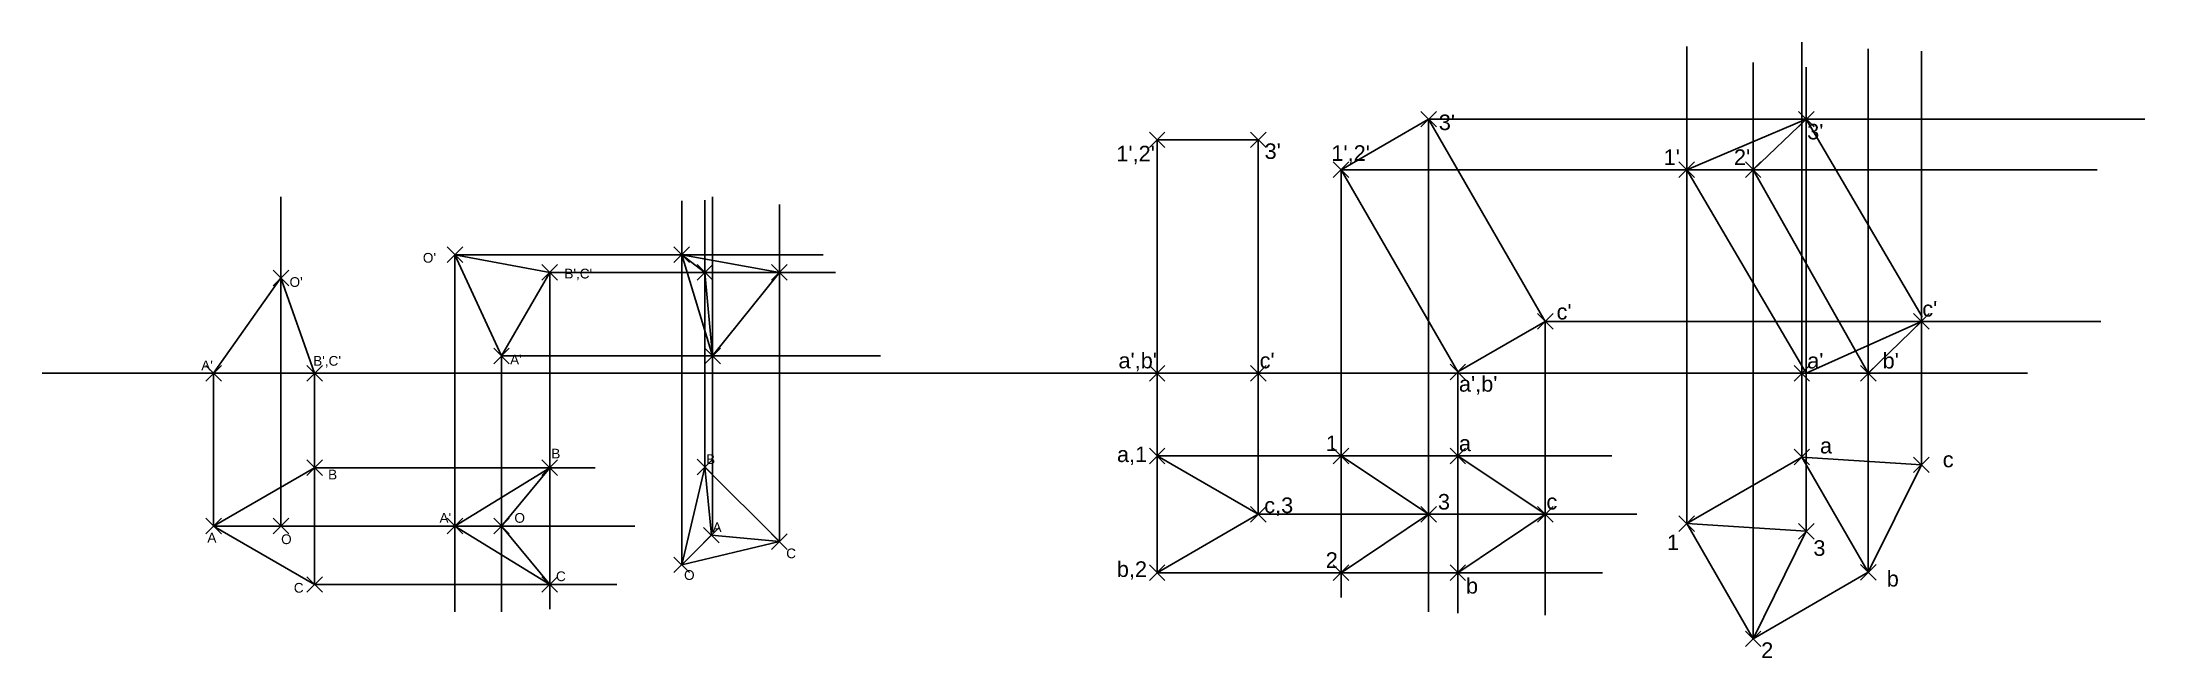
# Model space of a CAD drawing. Header units: millimetres. Extents: x 1508 to 2049, y 1542 to 1700.
import ezdxf

# ---------------------------------------------------------------- set-up
doc = ezdxf.new("R2010")
doc.units = ezdxf.units.MM
doc.header["$PDMODE"] = 3
doc.header["$PDSIZE"] = 2
doc.styles.get("Standard").update_dxf_attribs({"font": 'arial.ttf', "height": 6})
doc.styles.add('style2', font='arial.ttf', dxfattribs={"height": 4})

msp = doc.modelspace()

# ---------------------------------------------------------------- linework, layer by layer
for p, q in [((1930.94, 1576.08), (1930.94, 1698.65)), ((1960.54, 1593.17), (1960.54, 1699.82)), ((1977.63, 1563.57), (1977.63, 1698.07)), ((1948.03, 1546.48), (1948.03, 1694.57)), ((1961.69, 1574.1), (1961.69, 1693.4)), ((1991.28, 1591.18), (1991.28, 1697.49)), ((1864.57, 1680.01), (1864.57, 1553.44)), ((1864.57, 1680.01), (2048.76, 1680.01)), ((1930.94, 1667.02), (1961.69, 1680.01)), ((1842.07, 1667.02), (1842.07, 1557.08)), ((1842.07, 1667.02), (2036.5, 1667.02)), ((1626.19, 1619.16), (1614.21, 1645.16)), ((1614.21, 1645.16), (1638.58, 1640.63)), ((1614.21, 1645.16), (1614.21, 1553.39)), ((1697.64, 1640.63), (1672.52, 1645.16)), ((1672.52, 1645.16), (1680.46, 1619.16)), ((1678.5, 1640.63), (1672.52, 1645.16)), ((1552.15, 1614.71), (1569.47, 1639.2)), ((1552.15, 1614.71), (1569.47, 1639.2)), ((1569.47, 1639.2), (1578.13, 1614.71)), ((1569.47, 1639.2), (1578.13, 1614.71)), ((1638.58, 1640.63), (1626.19, 1619.16)), ((1638.58, 1640.63), (1638.58, 1554.11)), ((1680.46, 1619.16), (1678.5, 1640.63)), ((1678.5, 1640.63), (1697.64, 1640.63)), ((1680.46, 1619.16), (1697.64, 1640.63)), ((1894.57, 1628.05), (1894.57, 1552.53)), ((1894.57, 1628.05), (2037.38, 1628.05)), ((1626.19, 1619.16), (1626.19, 1553.39)), ((1626.19, 1619.16), (1723.64, 1619.16)), ((1508.05, 1614.71), (2018.56, 1614.71)), ((1578.13, 1614.71), (1552.15, 1614.71)), ((1794.78, 1593.47), (1794.78, 1614.71)), ((1820.76, 1578.47), (1820.76, 1614.71)), ((1872.07, 1615.06), (1872.07, 1553.08)), ((1578.13, 1590.44), (1650.25, 1590.44)), ((1614.21, 1575.44), (1638.58, 1590.44)), ((1626.19, 1575.44), (1638.58, 1590.44)), ((1638.58, 1590.44), (1638.58, 1560.44)), ((1638.58, 1590.44), (1638.58, 1560.44)), ((1672.52, 1565.48), (1678.5, 1590.6)), ((1680.16, 1573.12), (1678.5, 1590.6)), ((1678.5, 1590.6), (1697.64, 1571.46)), ((1794.78, 1593.47), (1911.64, 1593.47)), ((1552.15, 1575.44), (1660.51, 1575.44)), ((1638.58, 1560.44), (1614.21, 1575.44)), ((1614.21, 1575.44), (1626.19, 1575.44)), ((1626.19, 1575.44), (1638.58, 1560.44)), ((1820.76, 1578.47), (1918.11, 1578.47)), ((1672.52, 1565.48), (1680.16, 1573.12)), ((1697.64, 1571.46), (1672.52, 1565.48)), ((1680.16, 1573.12), (1697.64, 1571.46)), ((1794.78, 1563.47), (1909.3, 1563.47)), ((1578.13, 1560.44), (1655.83, 1560.44))]:
    msp.add_line(p, q)
at = {"color": 2}
for p, q in [((1864.57, 1680.01), (1842.07, 1667.02)), ((1894.57, 1628.05), (1864.57, 1680.01)), ((1794.78, 1614.71), (1794.78, 1674.71)), ((1820.76, 1674.71), (1794.78, 1674.71)), ((1820.76, 1614.71), (1820.76, 1674.71)), ((1872.07, 1615.06), (1842.07, 1667.02)), ((1872.07, 1615.06), (1894.57, 1628.05)), ((1794.78, 1614.71), (1820.76, 1614.71))]:
    msp.add_line(p, q, dxfattribs=at)
at = {"color": 1}
for p, q in [((1930.94, 1667.02), (1961.69, 1680.01)), ((1961.69, 1680.01), (1948.03, 1667.02)), ((1961.69, 1680.01), (1991.51, 1629.21)), ((1961.69, 1614.71), (1930.94, 1667.02)), ((1948.03, 1667.02), (1930.94, 1667.02)), ((1977.63, 1614.71), (1948.03, 1667.02)), ((1961.69, 1614.71), (1991.28, 1628.05)), ((1991.28, 1628.05), (1977.63, 1614.71)), ((1977.63, 1614.71), (1961.69, 1614.71))]:
    msp.add_line(p, q, dxfattribs=at)
at = {"color": 8}
for p, q in [((1569.47, 1575.44), (1569.47, 1660.05)), ((1680.46, 1573.8), (1680.46, 1660.09)), ((1672.52, 1565.48), (1672.52, 1659.01)), ((1678.5, 1590.6), (1678.5, 1659.19)), ((1697.64, 1571.46), (1697.64, 1658.11)), ((1614.21, 1645.16), (1708.86, 1645.16)), ((1638.58, 1640.63), (1712.1, 1640.63)), ((1552.15, 1575.44), (1552.15, 1614.71)), ((1578.13, 1590.44), (1578.13, 1614.71))]:
    msp.add_line(p, q, dxfattribs=at)
at = {"color": 3}
for p, q in [((1842.07, 1593.47), (1842.07, 1563.47)), ((1872.07, 1593.47), (1842.07, 1593.47)), ((1842.07, 1593.47), (1864.57, 1578.47)), ((1894.57, 1578.47), (1872.07, 1593.47)), ((1872.07, 1593.47), (1872.07, 1563.47)), ((1960.54, 1593.17), (1930.94, 1576.08)), ((1991.28, 1591.18), (1960.54, 1593.17)), ((1960.54, 1593.17), (1977.63, 1563.57)), ((1977.63, 1563.57), (1991.28, 1591.18)), ((1864.57, 1578.47), (1842.07, 1563.47)), ((1872.07, 1563.47), (1894.57, 1578.47)), ((1930.94, 1576.08), (1948.03, 1546.48)), ((1930.94, 1576.08), (1961.69, 1574.1)), ((1961.69, 1574.1), (1948.03, 1546.48)), ((1842.07, 1563.47), (1872.07, 1563.47)), ((1948.03, 1546.48), (1977.63, 1563.57))]:
    msp.add_line(p, q, dxfattribs=at)
for points in [[(1578.13, 1560.44), (1578.13, 1590.44), (1552.15, 1575.44)], [(1794.78, 1593.47), (1794.78, 1563.47), (1820.76, 1578.47)]]:
    msp.add_lwpolyline(points, close=True)
for p in [(1864.57, 1680.01), (1961.69, 1680.01), (1794.78, 1674.71), (1820.76, 1674.71), (1842.07, 1667.02), (1930.94, 1667.02), (1948.03, 1667.02), (1614.21, 1645.16), (1672.52, 1645.16), (1569.47, 1639.2), (1638.58, 1640.63), (1678.5, 1640.63), (1697.64, 1640.63), (1894.57, 1628.05), (1991.28, 1628.05), (1626.19, 1619.16), (1680.46, 1619.16), (1872.07, 1615.06), (1552.15, 1614.71), (1578.13, 1614.71), (1794.78, 1614.71), (1820.76, 1614.71), (1960.54, 1614.71), (1977.63, 1614.71), (1794.78, 1593.47), (1842.07, 1593.47), (1872.07, 1593.47), (1960.54, 1593.17), (1578.13, 1590.44), (1638.58, 1590.44), (1678.5, 1590.6), (1991.28, 1591.18), (1820.76, 1578.47), (1864.57, 1578.47), (1894.57, 1578.47), (1552.15, 1575.44), (1569.47, 1575.44), (1614.21, 1575.44), (1626.19, 1575.44), (1680.16, 1573.12), (1930.94, 1576.08), (1961.69, 1574.1), (1697.64, 1571.46), (1672.52, 1565.48), (1794.78, 1563.47), (1842.07, 1563.47), (1872.07, 1563.47), (1977.63, 1563.57), (1578.13, 1560.44), (1638.58, 1560.44), (1948.03, 1546.48)]:
    msp.add_point(p)

# ---------------------------------------------------------------- texts
at = {"char_height": 4, "attachment_point": 1, "style": 'style2'}
for s, width, heights, insert in [("3'", 9.282, [0], (1867.19, 1681.2)), ("3'", 9.282, [0], (1961.91, 1678.81)), ("1',2'", 9.282, [0], (1784.27, 1673.17)), ("3'", 9.282, [0], (1822.39, 1673.79)), ("1',2'", 9.282, [0], (1839.57, 1673.3)), ("1'", 9.282, [0], (1924.99, 1672.25)), ("2'", 9.282, [0], (1943.08, 1672.25)), ("c'", 9.282, [0], (1991.51, 1633.28)), ("c'", 9.282, [0], (1897.47, 1632.54)), ("a',b'", 9.282, [0], (1784.82, 1619.98)), ("c'", 9.282, [0], (1821.12, 1619.98)), ("a'", 9.282, [0], (1961.91, 1619.94)), ("b'", 9.282, [0], (1981.3, 1619.94)), ("a',b'", 9.282, [0], (1872.36, 1613.98)), ('a,1', 9.282, [0], (1784.44, 1595.89)), ('1', 9.282, [0], (1838.12, 1598.7)), ('a', 9.282, [0], (1872.36, 1598.7)), ('a', 9.282, [0], (1965.2, 1598.11)), ('c', 9.282, [0], (1996.76, 1594.55)), ('c,3', 8.008, [4.81], (1822.3, 1582.79)), ('3', 9.282, [0], (1866.96, 1583.69)), ('c', 9.282, [0], (1894.86, 1583.7)), ('2', 9.282, [0], (1838.12, 1568.7)), ('1', 9.282, [0], (1925.87, 1573.26)), ('3', 9.282, [0], (1963.5, 1571.8)), ('b,2', 8.5921, [0], (1784.4, 1566.38)), ('b', 9.282, [0], (1982.37, 1563.91)), ('b', 9.282, [0], (1874.18, 1562.1)), ('2', 9.282, [0], (1950.08, 1545.56))]:
    msp.add_mtext_dynamic_manual_height_columns(s, width=width, gutter_width=20, heights=heights, dxfattribs=dict(at, insert=insert))
at = {"char_height": 2.5, "attachment_point": 1}
for s, insert in [("O'", (1605.96, 1645.63)), ("O'", (1571.68, 1639.41)), ("B',C'", (1642.34, 1641.57)), ("A'", (1548.98, 1617.97)), ("B',C'", (1577.76, 1619.15)), ("A'", (1628.39, 1619.47)), ('B', (1638.98, 1595.31)), ('B', (1581.6, 1589.93)), ('B', (1678.8, 1593.86)), ('A', (1550.55, 1573.72)), ("A'", (1610.24, 1578.79)), ('O', (1629.5, 1578.79)), ('A', (1680.46, 1576.38)), ('O', (1569.52, 1573.31)), ('C', (1699.39, 1569.68)), ('C', (1640.2, 1563.79)), ('O', (1673.12, 1564.11)), ('C', (1572.78, 1560.83))]:
    msp.add_mtext_dynamic_manual_height_columns(s, width=7.5586, gutter_width=12.5, heights=[0], dxfattribs=dict(at, insert=insert))

doc.saveas('drawing.dxf')
